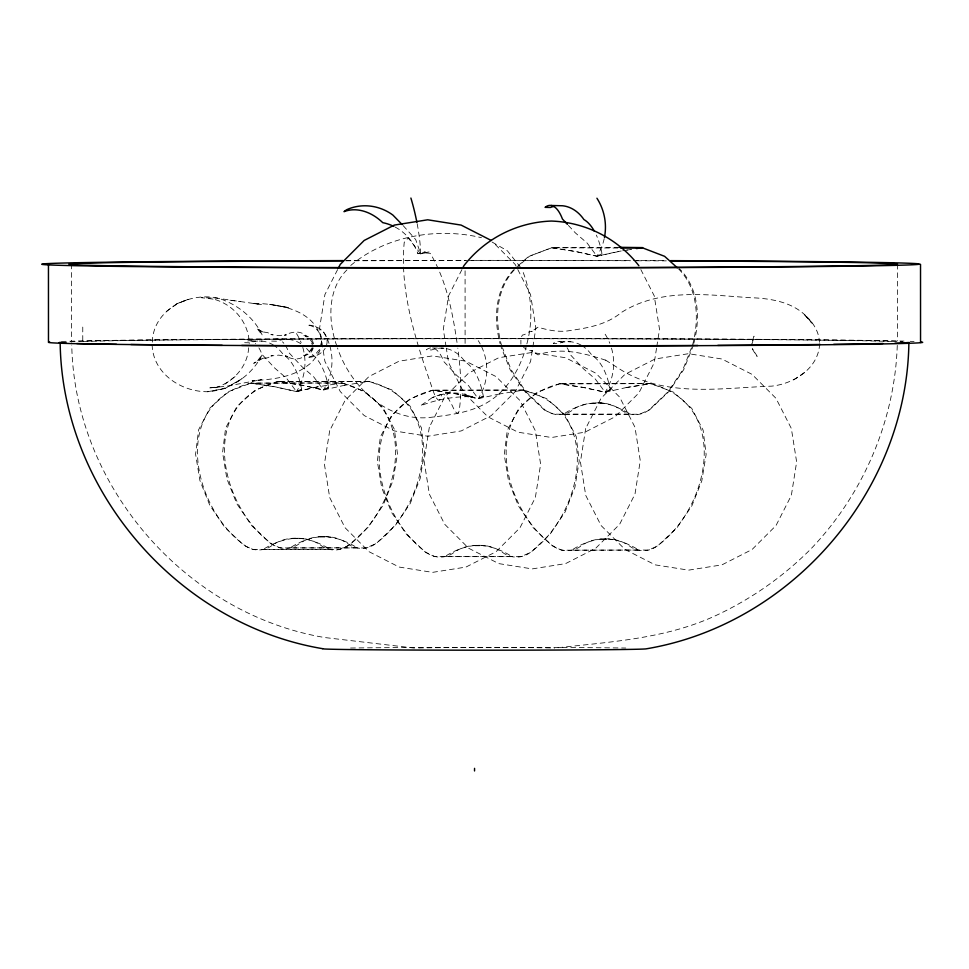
<?xml version="1.0" encoding="UTF-8"?>
<svg xmlns="http://www.w3.org/2000/svg" width="969" height="969" viewBox="0 0 969 969"><rect width="100%" height="100%" fill="white"/><g stroke="black" fill="none" stroke-linecap="round" stroke-linejoin="round"><path stroke-width="0.73" stroke-dasharray="4.84 3.63" d="M897.27 345.376C894.762 421.018 863.052 494.638 810.665 549.157C783.558 576.301 751.956 598.551 717.254 614.903C666.236 639.055 609.404 641.878 554.244 648.152M320.981 345.594C323.174 327.849 320.279 354.315 318.789 352.244C315.906 357.27 312.696 362.188 307.779 365.446C291.814 377.922 271.526 379.303 252.073 380.89L261.703 379.63L226.758 386.183L208.347 388.072L219.757 386.583L214.052 387.975C232.451 383.433 247.543 366.924 248.67 347.774M326.626 344.976C329.714 333.53 317.675 324.639 307.209 325.112C314.004 325.269 319.479 330.829 320.981 337.212C312.369 308.808 277.667 303.672 252.037 303.273L261.678 304.654L216.886 298.149L201.298 297.665L214.028 299.227L213.398 299.082C233.481 304.242 249.069 322.822 249.227 343.777M152.327 342.118C153.078 309.523 189.621 291.415 218.667 298.307C237.114 304.242 254.229 317.553 262.357 335.383L257.124 328.491L260.952 331.277L257.124 328.491M751.787 344.601C755.953 330.865 753.434 336.122 751.641 344.661M819.641 343.741C818.648 368.22 794.011 383.809 771.712 386.134C721.336 387.939 666.684 397.774 621.262 370.037L604.874 359.632M656.546 348.186L654.245 362.733L638.91 392.905L615 416.84L584.864 432.21L551.458 437.503L518.04 432.21L487.904 416.827L463.981 392.881L448.611 362.709L446.309 348.174M656.776 346.732L659.526 329.29L654.232 295.848L640.872 269.612M692.569 345.012C699.327 319.334 698.274 288.338 678.361 268.716M693.828 343.353C700.587 318.098 698.855 287.66 679.233 268.558M526.542 345.352C520.741 367.287 508.313 389.72 488.509 401.76C470.958 412.806 449.471 415.035 429.291 417.518C386.934 421.648 350.124 385.868 337.515 347.968M526.87 343.886C533.422 319.903 531.775 293.801 522.533 270.726M313.253 347.968C312.175 352.631 307.5 355.902 302.752 355.26L307.246 353.915C301.274 360.141 292.396 360.504 285.564 355.611L287.914 356.762L278.733 355.126L270.896 355.986L272.483 355.599L267.747 357.767L261.945 358.566L263.35 358.07L253.696 363.327L260.964 358.748L257.136 361.389L262.357 354.388C252.34 375.015 230.598 390.265 207.56 391.73C180.464 391.876 152.121 372.69 152.121 343.607M312.321 347.52L308.845 352.341L312.636 348.622M691.478 347.762L682.83 369.758L668.089 391.742L649.048 409.923A22.917 22.893 79.5 0 1 621.19 409.911C603.469 397.399 580.189 403.092 563.461 414.175L630.54 414.042C618.925 408.106 607.127 401.227 593.573 403.274M693.598 344.819L683.751 369.589L668.852 391.597L649.605 409.814L639.601 414.199L614.285 414.453L553.481 414.187L544.396 410.008L525.137 391.876L510.227 369.916L500.367 345.182M337.587 269.636L324.906 294.564L319.625 328.007L324.93 361.449L340.301 391.621L364.223 415.568L394.371 430.939L427.777 436.244L461.183 430.951L491.319 415.58L515.229 391.633L530.576 361.473L535.857 328.031L530.552 294.588L515.181 264.416L493.342 242.553M461.934 269.588L448.586 295.824L443.305 329.266L446.079 346.72M319.564 349.494L314.344 355.381L307.221 357.488C314.198 357.295 321.296 354.436 325.196 348.404M346.938 269.915C327.001 289.67 328.043 321.805 337.03 346.611M350.73 265.47C385.844 235.903 437.225 227.109 481.46 237.696M514.491 269.661C495.68 289.622 494.699 319.637 501.397 344.988M515.544 268.704L529.316 256.3L551.749 247.689L575.707 251.492L596.952 256.216L618.416 251.443M513.606 269.83C495.098 289.307 493.427 318.777 500.125 343.716M517.882 266.003L528.589 256.434L552.233 247.604L619.021 247.325M310.395 351.081L311.739 349.918M166.741 311.194L176.746 303.794L188.567 299.227L176.746 303.794M235.079 376.59L225.074 383.978L225.922 383.385M793.659 379.896L804.536 372.471M432.283 397.605L420.461 405.781C437.116 399.301 455.103 396.127 472.969 396.745L465.29 395.158L470.256 396.466C458.143 390.991 444.202 392.336 432.283 397.605L441.489 394.395M225.099 388.46L207.56 391.73L225.099 388.46L242.141 378.637L235.176 382.646M395.134 227.061A45.7 42.551 59.9 0 1 417.942 253.745L429.655 251.879L420.389 253.951L425.197 251.504M341.694 383.046C422.581 403.116 401.784 506.569 348.598 545.268A22.917 22.893 79.5 0 1 320.727 545.268C303.055 532.768 279.884 538.764 263.011 549.52L330.09 549.399C313.338 538.582 289.913 532.756 272.362 545.256A22.917 22.893 79.5 0 1 244.503 545.256C191.329 506.581 170.374 403.116 251.298 383.034L275.257 386.837L296.502 391.561L317.505 386.885L342.178 382.961L250.814 383.13L342.178 382.961L364.865 391.524L383.07 407.719L394.431 429.424L397.46 453.831L393.135 480.164L383.3 504.934L368.402 526.954L349.155 545.159L339.138 549.544L253.03 549.544L243.934 545.365L224.687 527.221L209.776 505.261L199.917 480.527L195.581 454.207L198.597 429.8L209.934 408.046L228.139 391.779L250.814 383.13L275.026 386.873L296.502 391.561L301.105 389.187M328.116 387.588L323.501 389.962L302.037 385.274L277.812 381.52L255.138 390.18L236.945 406.435L225.595 428.189L222.579 452.608L226.916 478.928L236.775 503.662L251.686 525.622L270.945 543.754L280.029 547.933L366.149 547.945L376.154 543.561L395.4 525.343L410.299 503.335L420.146 478.565L424.458 452.22L421.43 427.813L410.069 406.108L391.864 389.913L369.177 381.35L277.812 381.52L369.177 381.35L344.504 385.274M617.883 248.04L551.264 247.773L575.477 251.528L596.952 256.216L601.555 253.842M482.877 396.309L478.274 398.683L456.799 393.995L432.586 390.241L409.899 398.901L391.706 415.156L380.369 436.91L377.341 461.317L381.677 487.649L391.537 512.383L406.459 534.343L425.706 552.475L434.802 556.654L520.91 556.666L530.927 552.282L550.174 534.064L565.072 512.056L574.908 487.286L579.232 460.941L576.192 436.534L564.842 414.829L546.637 398.634L523.95 390.071L432.586 390.241L523.95 390.071L499.277 393.995M609.78 389.865L605.177 392.239L583.701 387.552L559.488 383.797L536.802 392.457L518.609 408.712L507.272 430.466L504.243 454.873L508.58 481.205L518.439 505.939L533.362 527.899L552.609 546.031L561.705 550.21L648.745 550.041L657.83 545.838L677.077 527.62L691.975 505.612L701.81 480.842L706.135 454.497L703.106 430.091L691.745 408.385L673.54 392.191L650.853 383.627L559.488 383.797L650.853 383.627L626.41 387.515M258.917 347.871A45.7 17.272 89.7 0 1 261.981 354.388L274.869 368.208L286.63 378.382L296.502 391.561L301.48 389.126M328.479 387.515L323.501 389.962L302.255 385.226L278.297 381.435C197.385 401.505 218.328 504.982 271.502 543.657A22.917 22.893 79.5 0 0 299.36 543.657C316.984 531.242 340.301 536.923 357.089 547.788L290.022 547.921C306.785 536.911 330.041 531.145 347.738 543.657A22.917 22.893 79.5 0 0 375.597 543.657C428.782 504.958 449.592 401.505 368.692 381.435M568.379 225.414L575.32 232.851L587.081 243.025L596.952 256.216L601.931 253.769M483.252 396.236L478.274 398.683L457.029 393.947L433.07 390.156C352.147 410.226 373.101 513.703 426.263 552.378A22.917 22.893 79.5 0 0 454.134 552.378C471.758 539.963 495.074 545.644 511.85 556.509L444.783 556.63C461.559 545.632 484.815 539.866 502.499 552.378A22.917 22.893 79.5 0 0 530.37 552.378C583.556 513.679 604.353 410.226 523.466 390.156M610.155 389.792L605.177 392.239L583.932 387.503L559.973 383.712C479.049 403.782 500.004 507.259 553.166 545.935A22.917 22.893 79.5 0 0 581.037 545.935C598.721 533.471 621.941 539.224 638.753 550.065L571.686 550.186C588.413 539.115 611.693 533.422 629.402 545.935A22.917 22.893 79.5 0 0 657.273 545.935C710.459 507.235 731.256 403.782 650.369 383.712M604.22 238.616A53.683 53.622 79.5 0 1 596.952 256.216L602.088 254.362A45.7 22.432 84.7 0 0 596.335 235.067M302.812 347.459A53.683 53.622 79.5 0 1 296.502 391.561L301.638 389.708A45.7 22.432 84.7 0 0 283.469 354.896A45.7 33.818 -86.4 0 0 274.99 346.127M596.952 256.216L620.923 251.068M296.502 391.561L317.965 386.801M344.964 385.19L323.501 389.962L313.629 376.771L301.868 366.597L288.992 352.777A45.7 17.272 89.7 0 0 285.237 345.182M499.738 393.911L478.274 398.683L468.402 385.492L456.641 375.318L443.754 361.498A45.7 17.272 89.7 0 0 426.384 349.821L431.714 349.942A45.7 33.818 -86.4 0 1 465.241 362.018A45.7 22.432 84.7 0 1 483.41 396.83L478.274 398.683A53.683 53.622 79.5 0 0 480.794 345.097M626.64 387.467L605.177 392.239L595.305 379.049L583.544 368.874L570.656 355.054A45.7 17.272 89.7 0 0 565.521 345.582M417.627 253.188L420.655 253.854L425.016 252.909L430.212 253.333C447.121 281.507 453.032 314.743 457.647 346.854M626.846 250.123L631.291 249.421M618.186 251.492L621.262 250.995M622.692 250.765L631.231 249.408M626.18 387.552L649.884 383.809M320.121 537.02L330.647 537.044M293.123 538.631L303.636 538.643M601.797 539.297L612.311 539.321M474.895 545.741L485.408 545.765M604.087 403.298C593.27 402.825 581.751 402.801 572.812 409.911A22.917 22.893 79.5 0 1 544.953 409.911L525.901 391.73L511.147 369.746L502.475 347.738M559.476 341.512L570.802 341.778M277.8 339.235L289.137 339.513M250.801 340.846L262.139 341.112M432.574 347.956L443.899 348.222M414.502 648.091L324.918 637.566C185.83 614.322 74.443 486.244 71.754 345.097M229.98 300.208L240.457 301.698M605.807 360.238C584.15 353.152 560.385 346.878 538.025 354.896L531.169 350.536L532.235 350.839L529.062 350.548L523.551 347.447M258.844 329.726L263.338 332.161L261.933 331.737L267.747 332.67L272.471 334.874L270.884 334.535L278.721 335.553L286.449 334.874L284.329 335.262C291.887 331.677 300.85 329.775 307.234 336.994L302.74 335.722C308.421 334.862 313.714 339.731 313.568 345.436M492.119 242.08L507.417 250.838L522.085 269.297M804.512 314.646L812.022 323.137L804.512 314.646C812.628 321.72 819.084 331.253 819.423 342.311M403.213 225.668L415.701 239.561L420.655 253.854L408.228 237.962L404.218 242.432C399.349 293.68 417.324 345.025 433.87 392.893A22.917 4.7 77.4 0 0 440.641 397.641L441.731 394.758L443.342 393.983L445.401 395.34L447.496 396.878L452.414 405.866A22.917 4.7 77.4 0 0 459.185 410.602C462.274 389.938 460.481 368.923 457.852 348.307M811.101 322.132C797.632 302.679 772.257 298.331 750.224 297.701C706.825 294.818 660.131 287.89 621.238 312.563C605.855 325.342 585.894 328.261 566.986 330.998C557.114 332.064 547.412 329.969 538.013 327.207L531.157 331.664L532.223 331.313C528.323 330.538 526.3 334.983 522.412 335.068L520.898 337.987L520.898 344.177M752.271 348.755C756.644 356.628 760.592 361.158 752.428 348.792M313.193 343.922L310.383 339.901L312.575 345.473M897.5 264.307L897.524 340.955M465.084 270.787L465.096 344.431M82.765 327.086L82.765 341.221M71.476 264.04L71.5 342.19M605.153 334.232A53.683 53.622 79.5 0 1 609.816 343.305M611.487 348.125A53.683 53.622 79.5 0 1 605.177 392.239L610.313 390.386A45.7 22.432 84.7 0 0 592.144 355.575A45.7 33.818 -86.4 0 0 582.49 345.994M581.279 345.255A45.7 33.818 -86.4 0 0 558.616 343.498L553.287 343.377A45.7 17.272 89.7 0 1 564.37 344.322M323.476 331.967A53.683 53.622 79.5 0 1 329.036 343.414M329.811 345.848A53.683 53.622 79.5 0 1 323.501 389.962L328.636 388.109A45.7 22.432 84.7 0 0 310.468 353.297A45.7 33.818 -86.4 0 0 305.429 347.362M300.814 343.716A45.7 33.818 -86.4 0 0 276.94 341.221L271.623 341.1A45.7 17.272 89.7 0 1 283.856 343.305M417.154 223.682A53.683 11.01 77.4 0 1 420.655 253.854M478.25 340.676A53.683 53.622 79.5 0 1 480.2 343.971M296.478 333.566A53.683 53.622 79.5 0 1 301.141 342.626M273.815 345.315A45.7 33.818 -86.4 0 0 249.941 342.832L244.612 342.699A45.7 17.272 89.7 0 1 255.707 343.656M418.681 647.958A69.829 0.606 0 0 1 489.793 647.522A69.829 0.606 0 0 1 553.214 647.995M350.584 648.019A162.15 1.417 0 0 1 625.768 648.031M70.325 341.609A425.536 3.719 0 0 1 493.839 338.605A425.536 3.719 0 0 1 902.587 341.5M83.128 341.56A414.151 3.622 0 0 1 497.218 338.702A414.151 3.622 0 0 1 891.395 341.512M61.35 341.5A437.237 3.815 0 0 1 477.705 338.508A437.237 3.815 0 0 1 904.041 341.112M910.145 341.318A437.237 3.815 0 0 1 914.082 341.476M346.054 260.588A437.237 3.815 0 0 1 465.762 260.358M471.818 260.358A437.237 3.815 0 0 1 631.788 260.528M633.363 260.528A437.237 3.815 0 0 1 666.042 260.637M345.703 260.806A414.151 3.622 0 0 1 467.07 260.564M468.584 260.564A414.151 3.622 0 0 1 630.516 260.734M636.803 260.758A414.151 3.622 0 0 1 666.321 260.867M329.69 430.684L324.409 464.127L329.702 497.569L345.073 527.742L368.995 551.688L399.143 567.059L432.549 572.364L465.956 567.071L496.092 551.7L520.002 527.754L535.348 497.582L540.629 464.139L535.324 430.696L519.953 400.524L496.031 376.578L465.895 361.207L432.477 355.902L399.071 361.195L368.947 376.566L345.037 400.512L329.69 430.684M429.328 427.232L424.047 460.675L429.352 494.117L444.723 524.29L468.645 548.236L498.781 563.607L532.199 568.912L565.605 563.607L595.729 548.248L619.639 524.302L634.986 494.129L640.267 460.687L634.974 427.244L619.603 397.072L595.681 373.126L565.533 357.755L532.126 352.45L498.72 357.743L468.584 373.113L444.674 397.06L429.328 427.232M585.7 428.48L580.419 461.922L585.724 495.365L601.083 525.537L625.017 549.484L655.153 564.854L688.571 570.147L721.978 564.854L752.101 549.484L776.012 525.549L791.358 495.377L796.639 461.934L791.346 428.492L775.975 398.32L752.053 374.373L721.905 359.002L688.499 353.697L655.092 358.99L624.957 374.361L601.046 398.307L585.7 428.48M282.221 306.531L269.709 304.448L289.622 307.791L282.221 306.531"/><path stroke-width="1.45" d="M474.531 770.961L474.556 768.356M908.886 342.457C907.057 490.35 792.157 624.351 646.323 648.818A162.15 1.417 0 0 1 472.593 650.187A162.15 1.417 0 0 1 322.907 648.721C177.424 624.484 61.786 489.696 60.151 342.19M338.254 268.328L340.252 264.392L364.162 240.457L394.298 225.087L427.704 219.793L461.111 225.087L491.259 240.469M462.601 268.28L463.933 265.651C485.069 238.556 517.034 222.24 551.385 221.053C585.748 222.252 617.713 238.568 638.862 265.676M636.512 248.585L642.144 247.701L664.589 256.313L677.307 267.771M641.66 247.785L620.669 248.028M619.021 247.325L642.629 247.604M551.252 205.489L562.589 205.767A45.7 33.818 -86.4 0 1 583.919 219.551A45.7 22.432 84.7 0 1 594.433 231.312M402.183 224.614L392.917 215.094A45.7 43.544 36.8 0 0 346.514 209.788L343.995 211.666A45.7 34.496 60.9 0 1 382.755 222.664A45.7 42.551 59.9 0 1 393.814 226.395M567.398 224.348L562.444 219.03A45.7 17.272 89.7 0 0 545.075 207.354L550.392 207.475A45.7 33.818 -86.4 0 1 554.401 206.252M920.526 264.319L920.55 342.469M48.45 264.028L48.474 342.178M410.892 198.039A53.683 11.01 77.4 0 1 416.912 222.446M596.928 198.221A53.683 53.622 79.5 0 1 604.474 237.369M908.268 342.529A425.536 3.719 0 0 1 895.029 343.171M882.941 343.498A425.536 3.719 0 0 1 833.703 344.334M820.259 344.504A425.536 3.719 0 0 1 717.823 345.364M697.85 345.473A425.536 3.719 0 0 1 241.705 345.461M222.216 345.339A425.536 3.719 0 0 1 130.9 344.504M116.45 344.31A425.536 3.719 0 0 1 76.733 343.523M66.437 343.147A425.536 3.719 0 0 1 59.17 342.578M670.645 260.649A437.237 3.815 0 0 1 816.94 266.548A437.237 3.815 0 0 1 122.797 266.439A437.237 3.815 0 0 1 343.026 260.6M921.555 342.069A437.237 3.815 0 0 1 467.833 346.151A437.237 3.815 0 0 1 49.758 342.057M670.899 260.879A414.151 3.622 0 0 1 894.605 264.537A414.151 3.622 0 0 1 561.729 267.698L453.783 267.795A414.151 3.622 0 0 1 74.262 264.803A414.151 3.622 0 0 1 342.687 260.818"/></g></svg>
